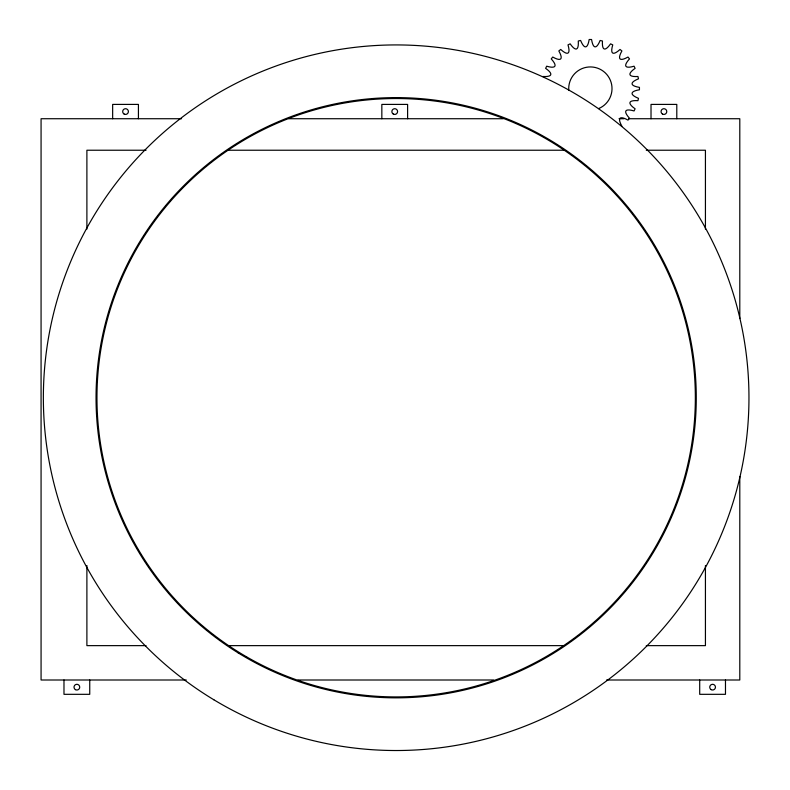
<?xml version="1.0" encoding="UTF-8"?>
<svg xmlns="http://www.w3.org/2000/svg" width="790" height="790" viewBox="0 0 790 790"><rect width="100%" height="100%" fill="white"/><g stroke="black" fill="none" stroke-linecap="round" stroke-linejoin="round"><path stroke-width="1.19" d="M542.789 76.492C552.368 77.104 553.504 73.855 545.633 68.365L546.67 66.202C555.874 68.927 557.701 66.024 551.252 58.914L552.743 57.038C561.117 61.748 563.537 59.319 558.836 50.955L560.702 49.464C567.812 55.912 570.726 54.085 568 44.882L570.153 43.845C575.653 51.715 578.892 50.58 578.28 41.001L580.611 40.468C584.225 49.365 587.632 48.98 589.172 39.5L591.562 39.5C593.102 48.98 596.509 49.365 600.124 40.468L602.454 41.001C601.842 50.58 605.081 51.715 610.581 43.845L612.744 44.882C610.008 54.085 612.921 55.912 620.032 49.464L621.898 50.955C617.197 59.319 619.617 61.748 627.991 57.038L629.482 58.914C623.034 66.024 624.86 68.927 634.064 66.202L635.101 68.365C627.23 73.855 628.366 77.104 637.945 76.492L638.478 78.822C629.581 82.427 629.966 85.843 639.446 87.384L639.446 89.774C629.966 91.314 629.581 94.721 638.478 98.335L637.945 100.666C628.366 100.053 627.23 103.293 635.101 108.793L634.064 110.946C624.86 108.22 623.034 111.123 629.482 118.243L627.991 120.11C619.617 115.399 617.197 117.829 621.898 126.203M181.552 118.727L41.07 118.727L41.07 680.002L186.262 680.002M288.765 118.727L503.191 118.727M619.024 118.727L623.952 118.727M628.889 118.727L739.795 118.727L739.795 318.568M146.031 150.228L86.89 150.228L86.89 229.1M228.587 150.228L563.734 150.228M646.289 150.228L705.431 150.228L705.431 229.1M146.031 645.637L86.89 645.637L86.89 565.531M228.587 645.637L563.734 645.637M646.289 645.637L705.431 645.637L705.431 565.531M297.988 680.002L493.641 680.002M606.562 680.002L739.795 680.002L739.795 476.459M725.477 680.002L725.477 694.321L699.703 694.321L699.703 680.002M676.793 118.727L676.793 104.408L651.019 104.408L651.019 118.727M407.61 118.727L407.61 104.408L381.837 104.408L381.837 118.727M138.428 118.727L138.428 104.408L112.654 104.408L112.654 118.727M89.744 680.002L89.744 694.321L63.98 694.321L63.98 680.002M568.8 90.465A21.646 21.646 0 0 1 586.299 67.318A21.646 21.646 0 0 1 611.105 82.367A21.646 21.646 0 0 1 598.652 108.576M662.474 114.046A2.864 2.864 0 0 0 666.77 111.568A2.864 2.864 0 0 0 662.474 109.089A2.864 2.864 0 0 0 662.474 114.046M393.292 114.046A2.864 2.864 0 0 0 397.587 111.568A2.864 2.864 0 0 0 393.292 109.089A2.864 2.864 0 0 0 393.292 114.046M238.215 652.915A300.111 300.111 0 0 0 696.128 406.909A300.111 300.111 0 0 0 254.133 133.352A300.111 300.111 0 0 0 238.215 652.915M213.833 699.762A352.804 352.804 0 0 0 748.89 404.608A352.804 352.804 0 0 0 225.752 88.806A352.804 352.804 0 0 0 213.833 699.762M246.559 656.836A299.193 299.193 0 0 0 695.348 397.726A299.193 299.193 0 0 0 246.559 138.615A299.193 299.193 0 0 0 246.559 656.836M711.158 689.64A2.864 2.864 0 0 0 715.454 687.162A2.864 2.864 0 0 0 711.158 684.683A2.864 2.864 0 0 0 711.158 689.64M75.435 689.64A2.864 2.864 0 0 0 79.731 687.162A2.864 2.864 0 0 0 75.435 684.683A2.864 2.864 0 0 0 75.435 689.64M124.109 114.046A2.864 2.864 0 0 0 128.405 111.568A2.864 2.864 0 0 0 124.109 109.089A2.864 2.864 0 0 0 124.109 114.046"/></g></svg>
